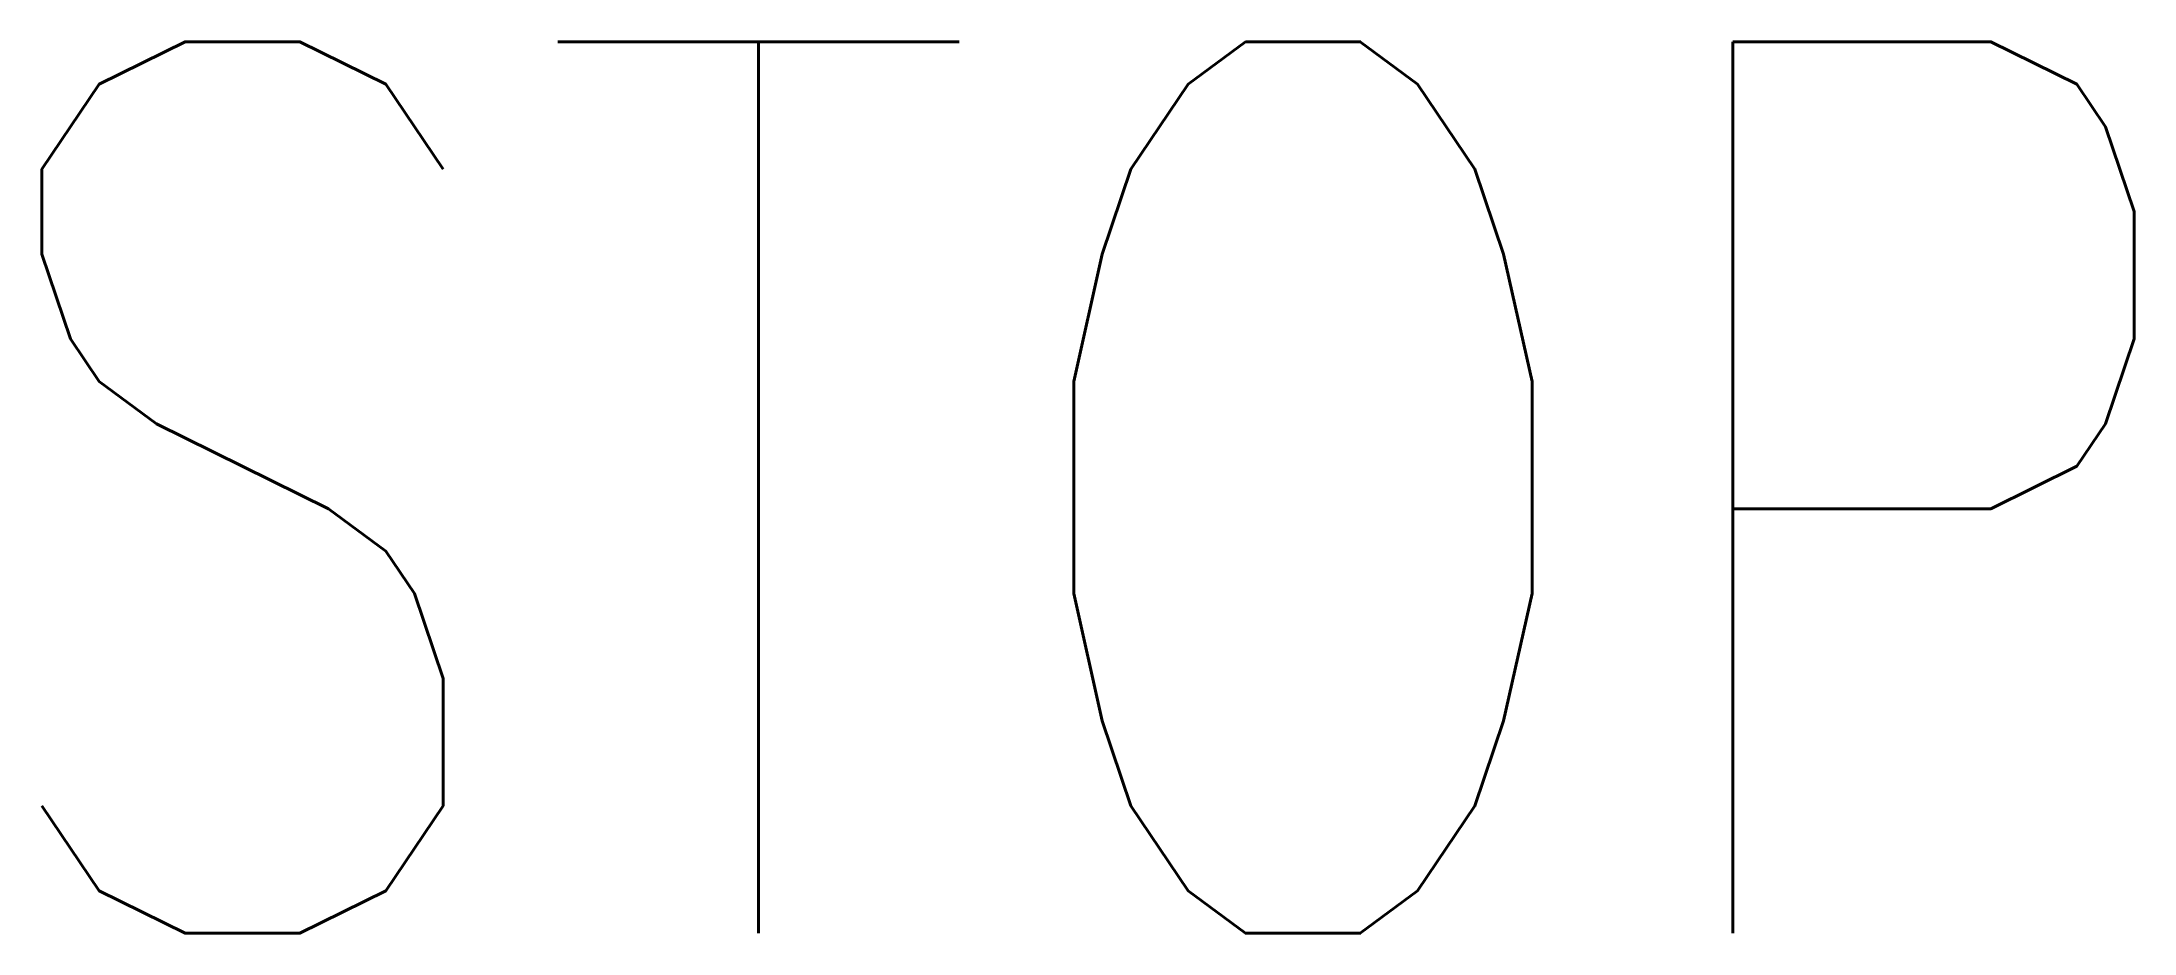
# Model space of a CAD drawing. Extents: x -1.33 to 1.33, y -0.57 to 0.57.
import ezdxf
from ezdxf.enums import TextEntityAlignment as Align

# ---------------------------------------------------------------- set-up
doc = ezdxf.new("R2010")
doc.units = 0
doc.header["$LTSCALE"] = 0.75
doc.layers.get('0').update_dxf_attribs({"color": 253, "linetype": 'CONTINUOUS'})
doc.styles.get("Standard").update_dxf_attribs({"font": 'simplex', "height": 0.2})

msp = doc.modelspace()

# ---------------------------------------------------------------- texts
at = {"color": 0, "linetype": 'BYBLOCK', "width": 0.75}
msp.add_text('STOP', height=1.13333, dxfattribs=at).set_placement((0, 0), align=Align.MIDDLE)

doc.saveas('drawing.dxf')
